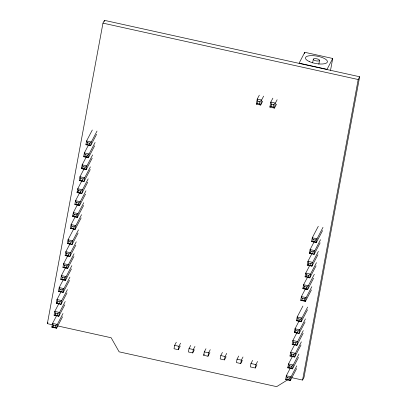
<?xml version="1.0" encoding="UTF-8"?>
<svg xmlns="http://www.w3.org/2000/svg" width="407" height="407" viewBox="0 0 407 407"><rect width="100%" height="100%" fill="white"/><g stroke="black" fill="none" stroke-linecap="round" stroke-linejoin="round"><path stroke-width="0.61" d="M52.935 324.888L47.36 323.657L102.971 23.128L104.426 20.35L359.64 76.75L304.029 377.284L302.574 380.062L291.9 377.701M104.192 21.602L104.426 20.35M64.794 304.807L58.796 316.28L54.07 315.237L54.782 311.406L58.781 303.759M69.49 280.423L63.207 292.445L58.481 291.397L59.193 287.566L63.192 279.919M71.429 268.961L65.43 280.433L60.704 279.39L61.416 275.559L65.7 267.363M73.926 256.466L67.643 268.488L62.917 267.44L63.619 263.655L67.618 256.008M75.839 245.121L69.841 256.598L65.115 255.55L65.827 251.719L69.826 244.073M78.063 233.114L72.064 244.587L67.338 243.544L68.04 239.759L73.753 228.831M81.13 217.938L75.132 229.416L70.406 228.368L71.108 224.588L75.107 216.936M85.541 194.103L79.543 205.576L74.817 204.533L75.524 200.697L79.523 193.05M90.262 169.597L83.974 181.619L79.253 180.576L79.96 176.74L83.959 169.093M94.673 145.757L88.385 157.779L83.664 156.736L84.371 152.905L88.37 145.253M96.607 134.295L90.608 145.772L85.882 144.724L86.584 140.944L92.297 130.016M62.999 313.517L57.285 324.445L52.559 323.402L51.862 327.187L53.063 326.948L53.383 325.203L52.559 323.402L56.558 315.756M54.07 315.237L55.276 314.987L55.601 313.222L54.782 311.406L59.508 312.449L65.217 301.521M67.42 289.631L61.706 300.559L56.98 299.516L56.273 303.347L57.479 303.098L57.804 301.333L56.98 299.516L60.979 291.865M58.481 291.397L59.687 291.147L60.012 289.382L59.193 287.566L63.919 288.614L69.918 277.136M60.704 279.39L61.91 279.141L62.235 277.376L61.416 275.559L66.138 276.602L71.851 265.674M62.917 267.44L64.118 267.201L64.438 265.461L63.619 263.655L68.34 264.703L74.054 253.775M65.115 255.55L66.321 255.301L66.646 253.536L65.827 251.719L70.553 252.762L76.262 241.839M67.338 243.544L68.539 243.305L68.864 241.56L68.04 239.759L72.767 240.802L78.475 229.874M70.406 228.368L71.607 228.134L71.932 226.389L71.108 224.588L75.834 225.631L81.542 214.703M83.766 202.706L78.052 213.634L73.326 212.591L72.619 216.422L73.82 216.168L74.15 214.403L73.326 212.591L77.325 204.94M74.817 204.533L76.023 204.278L76.348 202.513L75.524 200.697L80.25 201.745L85.963 190.817M88.177 178.866L82.463 189.794L77.737 188.751L77.03 192.582L78.23 192.333L78.561 190.568L77.737 188.751L81.736 181.1M79.253 180.576L80.454 180.321L80.779 178.556L79.96 176.74L84.687 177.788L90.4 166.86M92.603 154.955L86.889 165.883L82.163 164.84L81.461 168.625L82.662 168.386L82.987 166.641L82.163 164.84L86.447 156.644M83.664 156.736L84.865 156.481L85.19 154.721L84.371 152.905L89.097 153.948L95.096 142.475M85.882 144.724L87.088 144.49L87.408 142.745L86.584 140.944L91.31 141.987L97.024 131.059M62.586 316.758L56.588 328.23L55.24 327.432L55.561 325.686L57.285 324.445L56.588 328.23L51.862 327.187L52.432 326.093M57.453 315.466L57.779 313.705L59.508 312.449L58.796 316.28L57.453 315.466L55.276 314.987M66.997 292.918L60.999 304.39L59.651 303.576L59.977 301.811L61.706 300.559L60.999 304.39L56.273 303.347L56.843 302.253M61.864 291.631L62.19 289.865L63.919 288.614L63.207 292.445L61.864 291.631L59.687 291.147M64.087 279.619L64.413 277.854L66.138 276.602L65.43 280.433L64.087 279.619L61.91 279.141M66.295 267.684L66.616 265.939L68.34 264.703L67.643 268.488L66.295 267.684L64.118 267.201M68.498 255.779L68.824 254.019L70.553 252.762L69.841 256.598L68.498 255.779L66.321 255.301M70.716 243.788L71.037 242.043L72.767 240.802L72.064 244.587L70.716 243.788L68.539 243.305M73.784 228.612L74.105 226.872L75.834 225.631L75.132 229.416L73.784 228.612L71.607 228.134M83.628 205.443L77.345 217.465L75.997 216.651L76.323 214.886L78.052 213.634L77.345 217.465L72.619 216.422L73.189 215.328M78.2 204.762L78.526 202.996L80.25 201.745L79.543 205.576L78.2 204.762L76.023 204.278M87.754 182.153L81.756 193.625L80.408 192.811L80.734 191.046L82.463 189.794L81.756 193.625L77.03 192.582L77.6 191.488M82.631 180.805L82.957 179.039L84.687 177.788L83.974 181.619L82.631 180.805L80.454 180.321M92.186 158.196L86.187 169.668L84.839 168.864L85.165 167.124L86.889 165.883L86.187 169.668L81.461 168.625L82.031 167.531M87.042 156.965L87.368 155.199L89.097 153.948L88.385 157.779L87.042 156.965L84.865 156.481M89.26 144.968L89.586 143.228L91.31 141.987L90.608 145.772L89.26 144.968L87.088 144.49M176.287 342.221L174.639 345.365L174.013 348.758L178.312 349.705L180.23 346.036M178.312 349.705L178.938 346.316L180.581 343.167M190.68 345.431L189.031 348.575L188.405 351.969L192.704 352.92L194.348 349.776M192.704 352.92L193.33 349.527L194.973 346.382M209.895 352.564L207.977 356.232L203.678 355.28L204.309 351.887L205.952 348.743M207.977 356.232L208.608 352.838L210.251 349.694M222.431 352.416L220.782 355.56L220.156 358.954L224.455 359.905L226.099 356.761M224.455 359.905L225.081 356.512L226.724 353.368M238.706 356.044L237.057 359.193L236.431 362.586L240.73 363.532L242.374 360.388M240.73 363.532L241.356 360.139L242.999 356.995M304.553 53.546L304.782 52.3L332.717 58.476L330.525 70.309M252.615 360.373L250.971 363.522L250.341 366.916L255.286 368.004L256.929 364.86M255.286 368.004L255.911 364.611L257.555 361.467M312.637 62.851L313.324 59.142M318.844 64.22L319.531 60.511A3.195 1.068 10.5 0 0 315.323 58.628A3.195 1.068 10.5 0 0 314.428 60.338A3.195 1.068 10.5 0 0 319.531 60.511M296.627 368.564L290.344 380.586L285.617 379.538L286.314 375.768L290.313 368.121M300.977 345.044L294.693 357.066L289.967 356.023L290.659 352.299L294.658 344.648M303.144 333.343L296.861 345.365L292.134 344.322L292.842 340.501L296.84 332.855M307.504 309.768L301.221 321.789L296.494 320.741L297.191 316.972L302.905 306.044M311.426 289.916L305.428 301.389L300.702 300.346L301.399 296.571L305.398 288.924M316.061 265.847L309.778 277.869L305.052 276.826L305.743 273.102L309.742 265.45M317.943 254.696L311.945 266.168L307.219 265.125L307.926 261.304L311.925 253.658M322.588 230.571L316.305 242.592L311.579 241.544L312.276 237.774L318.279 226.302M285.617 379.538L286.818 379.304L287.139 377.569L286.314 375.768L291.041 376.816L296.754 365.888M298.942 354.044L293.228 364.972L288.507 363.924L287.78 367.836L288.99 367.567L289.321 365.766L288.507 363.924L292.506 356.278M289.967 356.023L291.168 355.799L291.483 354.085L290.659 352.299L295.38 353.342L301.378 341.87M292.134 344.322L293.335 344.073L293.661 342.312L292.842 340.501L297.563 341.544L303.276 330.621M305.448 318.895L299.735 329.823L295.009 328.78L294.322 332.504L295.518 332.28L295.838 330.565L295.009 328.78L299.008 321.128M296.494 320.741L297.695 320.507L298.021 318.773L297.191 316.972L301.918 318.015L307.631 307.092M300.702 300.346L301.902 300.107L302.223 298.372L301.399 296.571L306.125 297.619L311.838 286.691M314.316 274.303L308.313 285.775L303.591 284.732L302.864 288.644L304.075 288.37L304.405 286.569L303.591 284.732L307.59 277.081M305.052 276.826L306.252 276.602L306.568 274.888L305.743 273.102L310.465 274.145L316.468 262.673M307.219 265.125L308.42 264.876L308.745 263.115L307.926 261.304L312.652 262.352L318.36 251.424M320.533 239.698L314.82 250.626L310.093 249.583L309.406 253.307L310.602 253.083L310.923 251.368L310.093 249.583L314.092 241.931M311.579 241.544L312.779 241.31L313.105 239.575L312.276 237.774L317.002 238.823L323 227.345M288.995 379.787L289.316 378.052L291.041 376.816L290.344 380.586L288.995 379.787L286.818 379.304M298.504 357.412L292.506 368.884L291.168 368.045L291.498 366.244L293.228 364.972L292.506 368.884L287.78 367.836L288.354 366.748M293.345 356.278L293.661 354.563L295.38 353.342L294.693 357.066L293.345 356.278L291.168 355.799M295.513 344.556L295.838 342.796L297.563 341.544L296.861 345.365L295.513 344.556L293.335 344.073M305.041 322.074L299.043 333.547L297.695 332.763L298.01 331.044L299.735 329.823L299.043 333.547L294.322 332.504L294.892 331.41M299.873 320.991L300.193 319.251L301.918 318.015L301.221 321.789L299.873 320.991L297.695 320.507M304.08 300.59L304.4 298.855L306.125 297.619L305.428 301.389L304.08 300.59L301.902 300.107M313.588 278.215L307.59 289.687L306.252 288.853L306.583 287.047L308.313 285.775L307.59 289.687L302.864 288.644L303.439 287.551M308.43 277.086L308.745 275.366L310.465 274.145L309.778 277.869L308.43 277.086L306.252 276.602M310.597 265.359L310.923 263.599L312.652 262.352L311.945 266.168L310.597 265.359L308.42 264.876M320.126 242.877L314.128 254.35L312.779 253.566L313.095 251.852L314.82 250.626L314.128 254.35L309.406 253.307L309.976 252.213M314.957 241.794L315.277 240.054L317.002 238.823L316.305 242.592L314.957 241.794L312.779 241.31M302.574 380.062L358.185 79.528L359.64 76.75M262.713 101.145L260.663 105.052L256.318 104.095L257.249 99.079L259.3 95.172M256.318 104.095L257.448 103.556L257.88 101.246L257.249 99.079L261.589 100.041L263.644 96.128M259.452 103.999L259.88 101.689L261.589 100.041L260.663 105.052L259.452 103.999L257.448 103.556M277.131 99.735L275.371 103.088L270.813 102.081L269.882 107.092L271.072 106.563L271.5 104.258L270.813 102.081L272.863 98.168M276.501 104.187L274.445 108.099L273.173 107.031L273.601 104.721L275.371 103.088L274.445 108.099L269.882 107.092L270.467 105.973M47.36 323.657L47.94 322.548M304.782 52.3L299.109 63.151L327.045 69.327L332.717 58.476M203.678 355.28L204.228 354.232M287.642 379.838L276.653 386.65L119.134 351.836L111.152 337.754L57.891 325.987M102.971 23.128L358.185 79.528M257.88 101.246L259.88 101.689M271.5 104.258L273.601 104.721M271.072 106.563L273.173 107.031M87.408 142.745L89.586 143.228M85.19 154.721L87.368 155.199M82.987 166.641L85.165 167.124M82.662 168.386L84.839 168.864M80.779 178.556L82.957 179.039M313.105 239.575L315.277 240.054M78.561 190.568L80.734 191.046M78.23 192.333L80.408 192.811M310.923 251.368L313.095 251.852M310.602 253.083L312.779 253.566M76.348 202.513L78.526 202.996M308.745 263.115L310.923 263.599M74.15 214.403L76.323 214.886M73.82 216.168L75.997 216.651M306.568 274.888L308.745 275.366M71.932 226.389L74.105 226.872M304.405 286.569L306.583 287.047M304.075 288.37L306.252 288.853M68.864 241.56L71.037 242.043M302.223 298.372L304.4 298.855M66.646 253.536L68.824 254.019M64.438 265.461L66.616 265.939M298.021 318.773L300.193 319.251M62.235 277.376L64.413 277.854M295.838 330.565L298.01 331.044M295.518 332.28L297.695 332.763M60.012 289.382L62.19 289.865M293.661 342.312L295.838 342.796M57.804 301.333L59.977 301.811M291.483 354.085L293.661 354.563M57.479 303.098L59.651 303.576M55.601 313.222L57.779 313.705M289.321 365.766L291.498 366.244M288.99 367.567L291.168 368.045M174.639 345.365L178.938 346.316M204.309 351.887L208.608 352.838M220.782 355.56L225.081 356.512M189.031 348.575L193.33 349.527M237.057 359.193L241.356 360.139M250.971 363.522L255.911 364.611M53.383 325.203L55.561 325.686M287.139 377.569L289.316 378.052M53.063 326.948L55.24 327.432M309.432 61.615A11.177 3.744 10.5 0 0 327.289 62.225A11.177 3.744 10.5 0 0 312.561 55.637A11.177 3.744 10.5 0 0 309.432 61.615"/></g></svg>
